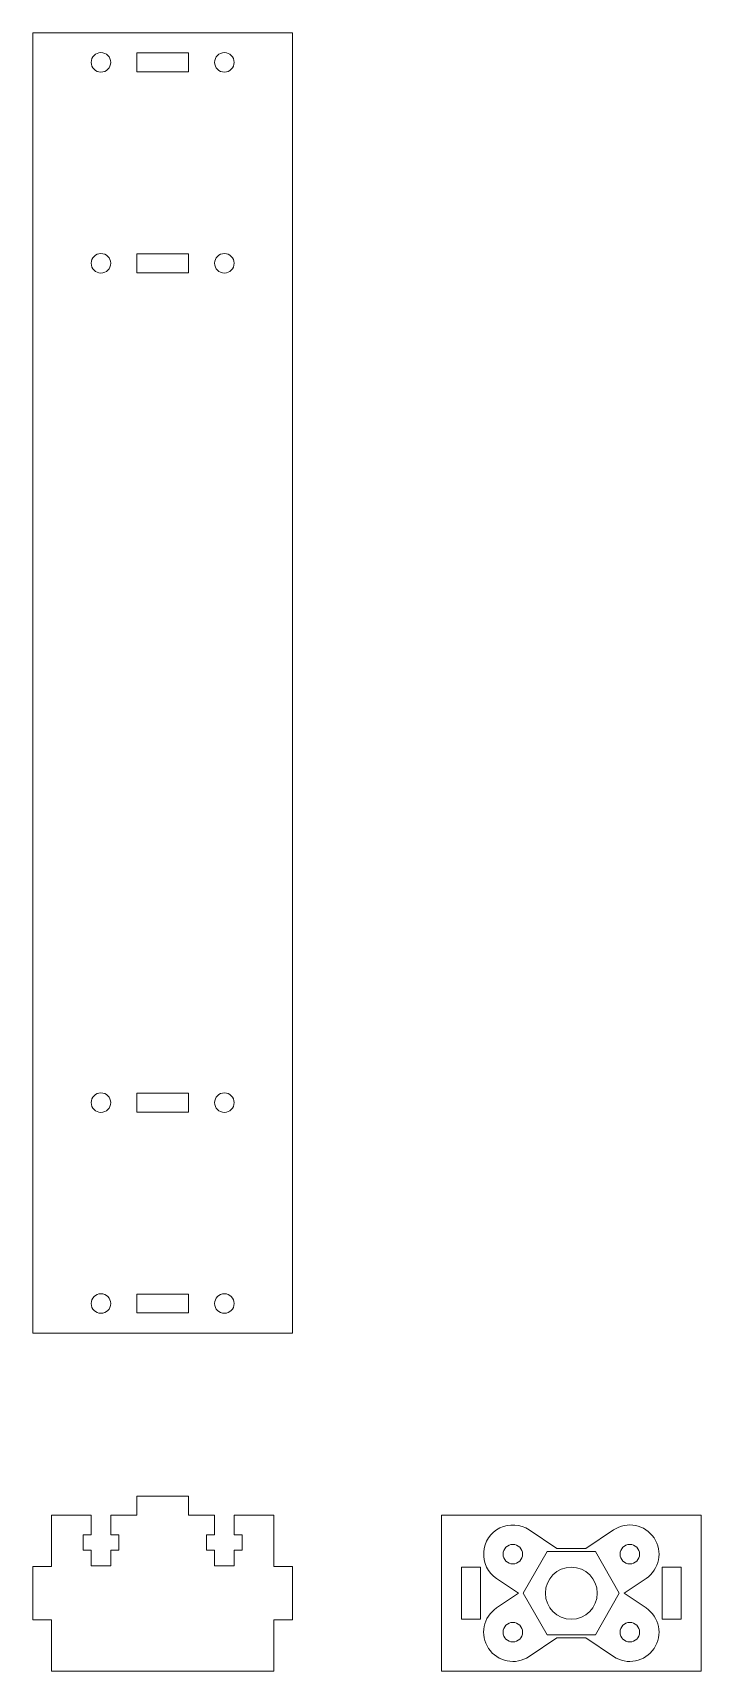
# Model space of a CAD drawing. Header units: millimetres. Extents: x -3 to 100, y -12 to 240.
import ezdxf

# ---------------------------------------------------------------- set-up
doc = ezdxf.new("R2010")
doc.units = ezdxf.units.MM
for name, color, linetype, lineweight, true_color in [('l1_cuts', 7, 'CONTINUOUS', 0, 0x000000), ('l2_cuts', 7, 'CONTINUOUS', 0, 0x000000), ('l3_cuts', 7, 'CONTINUOUS', 0, 0x000000), ('side', 7, 'CONTINUOUS', 0, 0x000000), ('track', 7, 'CONTINUOUS', 0, 0x000000)]:
    doc.layers.add(name, color=color, linetype=linetype, lineweight=lineweight, true_color=true_color)

msp = doc.modelspace()

# ---------------------------------------------------------------- linework, layer by layer
at = {"layer": 'l1_cuts'}
for p, q in [((60, -12), (60, 12)), ((100, -12), (100, 12)), ((100, -12), (60, -12))]:
    msp.add_line(p, q, dxfattribs=at)
msp.add_lwpolyline([(76.3, 6.4), (83.7, 6.4), (87.39, 0), (83.7, -6.4), (76.3, -6.4), (72.61, 0), (76.3, 6.4)], dxfattribs=at)
for points in [[(66, -4), (66, 4), (63.1, 4), (63.1, -4)], [(94, -4), (94, 4), (96.9, 4), (96.9, -4)]]:
    msp.add_lwpolyline(points, close=True, dxfattribs=at)
for centre in [(71, 6), (89, 6), (71, -6), (89, -6)]:
    msp.add_circle(centre, 1.5, dxfattribs=at)
at = {"layer": 'l2_cuts'}
msp.add_lwpolyline([(77.79, 6.88), (82.21, 6.88), (86.5, 9.74, -1), (91.5, 2.26), (88.11, 0), (91.5, -2.26, -1), (86.5, -9.74), (82.21, -6.88), (77.79, -6.88), (73.5, -9.74, -1), (68.5, -2.26), (71.89, 0), (68.5, 2.26, -1), (73.5, 9.74), (77.79, 6.88)], format="xyb", dxfattribs=at)
for centre, radius in [((71, 6), 1.5), ((89, 6), 1.5), ((80, 0), 4), ((71, -6), 1.5), ((89, -6), 1.5)]:
    msp.add_circle(centre, radius, dxfattribs=at)
at = {"layer": 'l3_cuts'}
msp.add_line((60, 12), (100, 12), dxfattribs=at)
at = {"layer": 'side'}
for p, q in [((13.1, 12), (13.1, 14.9)), ((13.1, 14.9), (21.1, 14.9)), ((21.1, 14.9), (21.1, 12)), ((0, 4.1), (0, 12)), ((0, 12), (6.1, 12)), ((6.1, 12), (6.1, 9)), ((9.1, 9), (9.1, 12)), ((9.1, 12), (13.1, 12)), ((21.1, 12), (25.1, 12)), ((25.1, 12), (25.1, 9)), ((28.1, 9), (28.1, 12)), ((28.1, 12), (34.2, 12)), ((34.2, 4.1), (34.2, 12)), ((6.1, 9), (4.85, 9)), ((4.85, 9), (4.85, 6.6)), ((10.35, 9), (9.1, 9)), ((10.35, 6.6), (10.35, 9)), ((25.1, 9), (23.85, 9)), ((23.85, 9), (23.85, 6.6)), ((29.35, 9), (28.1, 9)), ((29.35, 6.6), (29.35, 9)), ((4.85, 6.6), (6.1, 6.6)), ((6.1, 6.6), (6.1, 4.2)), ((9.1, 4.2), (9.1, 6.6)), ((9.1, 6.6), (10.35, 6.6)), ((23.85, 6.6), (25.1, 6.6)), ((25.1, 6.6), (25.1, 4.2)), ((28.1, 4.2), (28.1, 6.6)), ((28.1, 6.6), (29.35, 6.6)), ((-2.9, 4.1), (0, 4.1)), ((-2.9, 4.1), (-2.9, -4.1)), ((6.1, 4.2), (9.1, 4.2)), ((25.1, 4.2), (28.1, 4.2)), ((37.1, 4.1), (34.2, 4.1)), ((37.1, 4.1), (37.1, -4.1)), ((-2.9, -4.1), (0, -4.1)), ((0, -4.1), (0, -12)), ((37.1, -4.1), (34.2, -4.1)), ((34.2, -4.1), (34.2, -12)), ((34.2, -12), (0, -12))]:
    msp.add_line(p, q, dxfattribs=at)
at = {"layer": 'track'}
for p, q in [((-2.9, 240), (37.1, 240)), ((-2.9, 40), (-2.9, 240)), ((37.1, 240), (37.1, 40)), ((21.1, 236.9), (13.1, 236.9)), ((13.1, 236.9), (13.1, 234)), ((21.1, 234), (21.1, 236.9)), ((13.1, 234), (21.1, 234)), ((21.1, 206), (13.1, 206)), ((13.1, 206), (13.1, 203.1)), ((21.1, 203.1), (21.1, 206)), ((13.1, 203.1), (21.1, 203.1)), ((13.1, 76.9), (21.1, 76.9)), ((13.1, 74), (13.1, 76.9)), ((21.1, 76.9), (21.1, 74)), ((21.1, 74), (13.1, 74)), ((13.1, 46), (21.1, 46)), ((13.1, 43.1), (13.1, 46)), ((21.1, 46), (21.1, 43.1)), ((21.1, 43.1), (13.1, 43.1)), ((37.1, 40), (-2.9, 40))]:
    msp.add_line(p, q, dxfattribs=at)
for centre in [(7.6, 235.45), (26.6, 235.45), (7.6, 204.55), (26.6, 204.55), (7.6, 75.45), (26.6, 75.45), (7.6, 44.55), (26.6, 44.55)]:
    msp.add_circle(centre, 1.5, dxfattribs=at)

doc.saveas('drawing.dxf')
